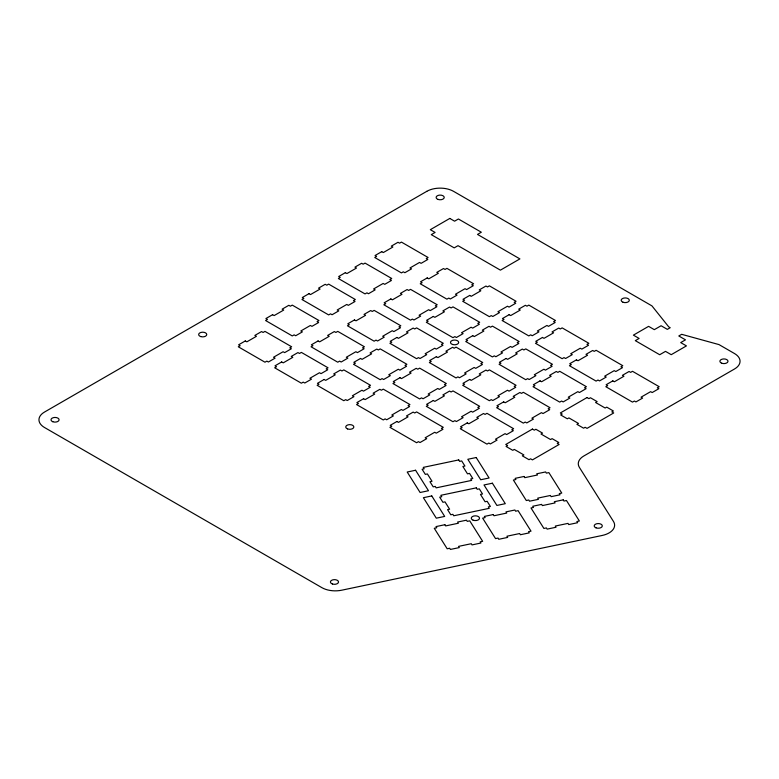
<?xml version="1.0" encoding="UTF-8"?>
<svg xmlns="http://www.w3.org/2000/svg" width="779" height="779" viewBox="0 0 779 779"><rect width="100%" height="100%" fill="white"/><g stroke="black" fill="none" stroke-linecap="round" stroke-linejoin="round"><path stroke-width="1.17" d="M426.795 191.332L44.491 412.062A18.91 10.916 0 0 0 44.491 427.496L321.893 587.658A18.91 10.916 0 0 0 341.738 590.2L602.177 535.465A18.91 10.916 0 0 0 613.482 521.472L579.42 467.449A18.91 10.916 0 0 1 583.812 455.997L734.509 368.993A18.91 10.916 0 0 0 734.509 353.549L719.017 344.6L681.674 334.318L678.801 335.973L685.491 339.839L680.71 342.594L686.435 345.895L671.235 354.679L665.509 351.368L659.696 354.727L635.304 340.637L639.121 338.437L633.395 335.136L648.605 326.352L654.321 329.663L661.089 325.749L667.34 329.361L670.213 327.706L668.703 326.839L651.955 305.894L453.544 191.332A18.91 10.916 0 0 0 426.795 191.332M272.582 314.687L265.902 318.543L267.45 319.439L265.581 320.52L292.261 335.934L294.141 334.853L295.689 335.749L302.379 331.883L300.821 330.987L310.393 325.466L311.941 326.362L318.63 322.506L317.072 321.61L318.952 320.52L292.261 305.115L290.392 306.196L288.834 305.3L282.154 309.166L283.702 310.061L274.14 315.583L272.582 314.687M308.971 293.673L302.291 297.539L303.839 298.435L301.97 299.516L328.65 314.92L330.53 313.84L332.078 314.735L338.768 310.879L337.21 309.984L346.782 304.453L348.33 305.349L355.02 301.492L353.462 300.597L355.341 299.516L328.65 284.111L326.781 285.192L325.223 284.296L318.543 288.152L320.091 289.048L310.529 294.569L308.971 293.673M345.36 272.669L338.68 276.526L340.228 277.421L338.359 278.502L365.039 293.917L366.919 292.826L368.467 293.732L375.157 289.866L373.599 288.97L383.171 283.449L384.719 284.345L391.409 280.479L389.86 279.583L391.73 278.502L365.039 263.098L363.17 264.178L361.622 263.283L354.932 267.139L356.48 268.044L346.918 273.565L345.36 272.669M381.749 251.656L375.059 255.522L376.617 256.418L374.738 257.498L401.428 272.903L403.298 271.822L404.856 272.718L411.536 268.862L409.988 267.966L419.55 262.435L421.108 263.341L427.798 259.475L426.24 258.579L428.109 257.498L401.428 242.094L399.559 243.175L398.001 242.279L391.321 246.135L392.869 247.031L383.297 252.562L381.749 251.656M449.804 218.432L430.32 229.688L435.091 232.444L431.274 234.645L454.196 247.878L458.023 245.677L500.41 270.147L519.895 258.901L477.508 234.421L481.325 232.22L458.403 218.987L454.585 221.187L449.804 218.432M245.288 340.949L238.608 344.805L240.156 345.701L238.286 346.782L264.967 362.196L266.846 361.115L268.395 362.011L275.084 358.145L273.526 357.249L283.098 351.728L284.647 352.624L291.336 348.768L289.788 347.862L291.658 346.782L264.967 331.377L263.098 332.458L261.549 331.562L254.86 335.428L256.408 336.324L246.846 341.845L245.288 340.949M281.677 361.962L274.997 365.818L276.545 366.714L274.675 367.795L301.356 383.2L303.235 382.119L304.784 383.015L311.473 379.159L309.915 378.263L319.487 372.732L321.036 373.638L327.725 369.772L326.177 368.876L328.047 367.795L301.356 352.39L299.487 353.471L297.938 352.575L291.249 356.431L292.797 357.327L283.235 362.858L281.677 361.962M318.075 340.949L311.386 344.805L312.934 345.701L311.064 346.782L337.755 362.196L339.625 361.115L341.173 362.011L347.862 358.145L346.304 357.249L355.876 351.728L357.434 352.624L364.114 348.768L362.566 347.862L364.436 346.782L337.755 331.377L335.876 332.458L334.327 331.562L327.638 335.428L329.196 336.324L319.624 341.845L318.075 340.949M354.464 319.935L347.775 323.801L349.323 324.697L347.453 325.778L374.144 341.183L376.014 340.102L377.562 340.998L384.251 337.141L382.703 336.246L392.265 330.715L393.823 331.611L400.503 327.755L398.955 326.859L400.825 325.778L374.144 310.373L372.265 311.454L370.716 310.558L364.027 314.414L365.585 315.31L356.013 320.831L354.464 319.935M390.854 298.932L384.164 302.788L385.722 303.683L383.843 304.764L410.533 320.169L412.403 319.088L413.951 319.994L420.641 316.128L419.092 315.232L428.654 309.711L430.212 310.607L436.892 306.741L435.344 305.845L437.214 304.764L410.533 289.36L408.654 290.44L407.105 289.545L400.416 293.401L401.974 294.306L392.402 299.827L390.854 298.932M427.233 277.918L420.553 281.784L422.101 282.68L420.232 283.76L446.912 299.165L448.792 298.084L450.34 298.98L457.03 295.124L455.472 294.228L465.044 288.697L466.592 289.593L473.281 285.737L471.723 284.841L473.603 283.76L446.912 268.356L445.043 269.437L443.485 268.541L436.805 272.397L438.353 273.293L428.791 278.824L427.233 277.918M324.132 379.461L317.452 383.326L319.001 384.222L317.131 385.303L343.812 400.708L345.691 399.627L347.239 400.523L353.929 396.667L352.371 395.771L361.943 390.24L363.491 391.146L370.181 387.28L368.633 386.384L370.502 385.303L343.812 369.898L341.942 370.979L340.394 370.083L333.704 373.939L335.252 374.835L325.69 380.366L324.132 379.461M360.521 358.457L353.841 362.313L355.39 363.209L353.52 364.29L380.201 379.704L382.08 378.623L383.628 379.519L390.318 375.653L388.76 374.757L398.332 369.236L399.88 370.132L406.57 366.276L405.022 365.37L406.891 364.29L380.201 348.885L378.331 349.966L376.783 349.07L370.093 352.936L371.641 353.832L362.079 359.353L360.521 358.457M396.92 337.443L390.23 341.309L391.779 342.205L389.909 343.286L416.599 358.691L418.469 357.61L420.017 358.506L426.707 354.649L425.159 353.754L434.721 348.223L436.279 349.119L442.959 345.263L441.411 344.367L443.28 343.286L416.599 327.881L414.72 328.962L413.172 328.066L406.482 331.922L408.04 332.818L398.468 338.339L396.92 337.443M433.309 316.44L426.619 320.296L428.168 321.191L426.298 322.272L452.988 337.677L454.858 336.596L456.406 337.492L463.096 333.636L461.548 332.74L471.11 327.219L472.668 328.115L479.348 324.249L477.8 323.353L479.669 322.272L452.988 306.868L451.109 307.948L449.561 307.053L442.871 310.909L444.429 311.804L434.857 317.335L433.309 316.44M469.698 295.426L463.008 299.292L464.566 300.188L462.687 301.269L489.378 316.673L491.247 315.592L492.795 316.488L499.485 312.622L497.937 311.727L507.499 306.205L509.057 307.101L515.737 303.245L514.189 302.349L516.058 301.269L489.378 285.854L487.498 286.935L485.95 286.039L479.26 289.905L480.818 290.801L471.246 296.322L469.698 295.426M363.579 398.712L356.889 402.577L358.447 403.473L356.568 404.554L383.258 419.959L385.128 418.878L386.686 419.774L393.366 415.908L391.818 415.012L401.38 409.491L402.938 410.387L409.627 406.531L408.069 405.635L409.939 404.554L383.258 389.14L381.389 390.221L379.831 389.325L373.141 393.191L374.699 394.086L365.127 399.608L363.579 398.712M399.968 377.708L393.278 381.564L394.836 382.46L392.957 383.541L419.647 398.945L421.517 397.865L423.075 398.76L429.755 394.904L428.207 394.008L437.779 388.487L439.327 389.383L446.016 385.517L444.458 384.622L446.328 383.541L419.647 368.136L417.778 369.217L416.22 368.321L409.54 372.177L411.088 373.073L401.516 378.604L399.968 377.708M436.357 356.694L429.667 360.55L431.225 361.446L429.356 362.527L456.036 377.942L457.906 376.861L459.464 377.757L466.144 373.891L464.596 372.995L474.168 367.474L475.716 368.37L482.405 364.514L480.847 363.618L482.727 362.527L456.036 347.122L454.167 348.203L452.609 347.307L445.929 351.173L447.477 352.069L437.905 357.59L436.357 356.694M472.746 335.681L466.056 339.547L467.614 340.442L465.745 341.523L492.425 356.928L494.295 355.847L495.853 356.743L502.543 352.887L500.985 351.991L510.557 346.46L512.105 347.356L518.795 343.5L517.237 342.604L519.116 341.523L492.425 326.119L490.556 327.199L488.998 326.304L482.318 330.16L483.866 331.056L474.304 336.577L472.746 335.681M509.135 314.677L502.455 318.533L504.003 319.429L502.134 320.51L528.814 335.924L530.694 334.834L532.242 335.739L538.932 331.873L537.374 330.978L546.946 325.456L548.494 326.352L555.184 322.487L553.626 321.591L555.505 320.51L528.814 305.105L526.945 306.186L525.387 305.29L518.707 309.146L520.255 310.052L510.693 315.573L509.135 314.677M396.92 421.488L390.23 425.344L391.779 426.24L389.909 427.32L416.599 442.725L418.469 441.644L420.017 442.54L426.707 438.684L425.159 437.788L434.721 432.267L436.279 433.163L442.959 429.297L441.411 428.401L443.28 427.32L416.599 411.916L414.72 412.997L413.172 412.101L406.482 415.957L408.04 416.853L398.468 422.384L396.92 421.488M433.309 400.474L426.619 404.33L428.168 405.236L426.298 406.317L452.988 421.721L454.858 420.641L456.406 421.536L463.096 417.671L461.548 416.775L471.11 411.254L472.668 412.149L479.348 408.293L477.8 407.398L479.669 406.317L452.988 390.902L451.109 391.983L449.561 391.087L442.871 394.953L444.429 395.849L434.857 401.37L433.309 400.474M469.698 379.461L463.008 383.326L464.566 384.222L462.687 385.303L489.378 400.708L491.247 399.627L492.795 400.523L499.485 396.667L497.937 395.771L507.499 390.24L509.057 391.146L515.737 387.28L514.189 386.384L516.058 385.303L489.378 369.898L487.498 370.979L485.95 370.083L479.26 373.939L480.818 374.835L471.246 380.366L469.698 379.461M506.087 358.457L499.397 362.313L500.955 363.209L499.076 364.29L525.767 379.704L527.636 378.623L529.194 379.519L535.874 375.653L534.326 374.757L543.888 369.236L545.446 370.132L552.126 366.276L550.578 365.37L552.447 364.29L525.767 348.885L523.887 349.966L522.339 349.07L515.649 352.936L517.207 353.832L507.635 359.353L506.087 358.457M542.476 337.443L535.786 341.309L537.344 342.205L535.465 343.286L562.156 358.691L564.025 357.61L565.583 358.506L572.263 354.649L570.715 353.754L580.277 348.223L581.835 349.119L588.525 345.263L586.967 344.367L588.836 343.286L562.156 327.881L560.286 328.962L558.728 328.066L552.038 331.922L553.596 332.818L544.024 338.339L542.476 337.443M467.273 422.88L460.584 426.746L462.132 427.642L460.262 428.723L486.953 444.127L488.822 443.047L490.371 443.942L497.06 440.086L495.512 439.19L505.074 433.66L506.632 434.565L513.312 430.699L511.764 429.804L513.634 428.723L486.953 413.318L485.074 414.399L483.525 413.503L476.836 417.359L478.394 418.255L468.822 423.786L467.273 422.88M503.662 401.876L496.973 405.732L498.521 406.628L496.651 407.709L523.342 423.124L525.212 422.043L526.76 422.939L533.449 419.073L531.901 418.177L541.463 412.656L543.021 413.552L549.701 409.696L548.153 408.79L550.023 407.709L523.342 392.304L521.463 393.385L519.914 392.489L513.225 396.355L514.783 397.251L505.211 402.772L503.662 401.876M540.051 380.863L533.362 384.729L534.92 385.624L533.04 386.705L559.731 402.11L561.601 401.029L563.159 401.925L569.839 398.069L568.29 397.173L577.852 391.642L579.41 392.538L586.09 388.682L584.542 387.786L586.412 386.705L559.731 371.301L557.852 372.381L556.303 371.486L549.614 375.342L551.172 376.238L541.6 381.759L540.051 380.863M576.431 359.859L569.751 363.715L571.299 364.621L569.43 365.702L596.11 381.106L597.99 380.025L599.538 380.921L606.228 377.055L604.67 376.16L614.241 370.638L615.79 371.534L622.479 367.678L620.931 366.782L622.801 365.702L596.11 350.287L594.241 351.368L592.692 350.472L586.003 354.338L587.551 355.234L577.989 360.755L576.431 359.859M612.82 380.873L606.14 384.729L607.688 385.624L605.819 386.705L632.499 402.11L634.379 401.029L635.927 401.925L642.617 398.069L641.059 397.173L650.631 391.652L652.179 392.548L658.868 388.682L657.32 387.786L659.19 386.705L632.499 371.301L630.63 372.381L629.081 371.486L622.392 375.342L623.94 376.238L614.378 381.768L612.82 380.873M532.437 429.073L505.746 444.478L507.626 445.559L506.068 446.455L512.757 450.32L514.306 449.425L523.878 454.946L522.329 455.842L529.009 459.698L530.567 458.802L532.437 459.883L559.118 444.478L557.248 443.397L558.806 442.501L552.116 438.645L550.558 439.541L540.996 434.01L542.544 433.114L535.864 429.258L534.306 430.154L532.437 429.073M587.025 397.563L560.335 412.967L562.204 414.048L560.656 414.944L567.346 418.8L568.894 417.904L578.466 423.435L576.908 424.331L583.598 428.187L585.146 427.291L587.025 428.372L613.706 412.967L611.836 411.887L613.385 410.991L606.705 407.125L605.147 408.021L595.584 402.5L597.133 401.604L590.443 397.748L588.895 398.644L587.025 397.563M458.724 459.922L423.26 467.381L424.166 468.812L422.101 469.25L425.334 474.382L427.398 473.944L432.024 481.286L429.959 481.724L433.202 486.846L435.257 486.417L436.162 487.858L471.636 480.4L470.72 478.968L472.785 478.53L469.552 473.398L467.488 473.836L462.862 466.494L464.927 466.056L461.694 460.934L459.629 461.363L458.724 459.922M415.577 470.253L407.203 472.016L420.105 492.494L428.489 490.731L415.577 470.253M476.193 457.526L467.809 459.279L480.721 479.757L489.095 477.994L476.193 457.526M492.386 483.204L484.002 484.966L496.905 505.444L505.289 503.682L492.386 483.204M524.014 476.475L515.133 478.345L515.883 479.533L513.39 480.049L526.302 500.527L528.785 500.011L529.535 501.199L538.425 499.329L537.676 498.141L550.393 495.473L551.143 496.661L560.023 494.792L559.273 493.604L561.766 493.078L548.864 472.6L546.371 473.126L545.621 471.938L536.731 473.798L537.481 474.995L524.773 477.663L524.014 476.475M431.77 495.941L423.387 497.703L436.298 518.181L444.682 516.419L431.77 495.941M476.32 487.849L440.856 495.298L441.761 496.739L439.697 497.168L442.93 502.299L444.994 501.871L449.619 509.203L447.565 509.641L450.798 514.773L452.862 514.335L453.758 515.776L489.231 508.327L488.326 506.886L490.381 506.457L487.148 501.316L485.093 501.754L480.458 494.412L482.522 493.983L479.289 488.852L477.225 489.29L476.32 487.849M563.217 499.855L554.336 501.715L555.086 502.913L542.369 505.581L541.619 504.393L532.739 506.262L533.488 507.45L530.996 507.966L543.898 528.444L546.391 527.928L547.14 529.116L556.031 527.247L555.281 526.059L567.988 523.391L568.748 524.579L577.629 522.709L576.879 521.521L579.372 520.995L566.46 500.517L563.977 501.043L563.217 499.855M444.897 524.715L436.016 526.585L436.766 527.773L434.273 528.298L447.185 548.776L449.668 548.25L450.428 549.438L459.308 547.579L458.558 546.381L471.276 543.713L472.025 544.901L480.906 543.031L480.156 541.843L482.649 541.327L469.747 520.849L467.254 521.365L466.504 520.177L457.614 522.047L458.364 523.235L445.656 525.903L444.897 524.715M493.263 514.549L484.382 516.419L485.132 517.616L482.639 518.132L495.551 538.61L498.034 538.085L498.784 539.282L507.674 537.413L506.925 536.225L519.632 533.547L520.391 534.735L529.272 532.875L528.522 531.677L531.015 531.161L518.113 510.683L515.62 511.209L514.87 510.011L505.98 511.881L506.73 513.069L494.022 515.747L493.263 514.549M473.106 520.177A4.119 2.376 0 0 0 479.504 518.356A4.119 2.376 0 0 0 473.574 516.068A4.119 2.376 0 0 0 473.106 520.177M452.521 344.474A4.119 2.376 0 0 0 458.695 342.419A4.119 2.376 0 0 0 452.521 340.365A4.119 2.376 0 0 0 452.521 344.474M622.996 302.223A4.051 2.337 0 0 0 629.296 300.431A4.051 2.337 0 0 0 623.453 298.172A4.051 2.337 0 0 0 622.996 302.223M721.685 363.209A4.051 2.337 0 0 0 727.985 361.417A4.051 2.337 0 0 0 722.152 359.168A4.051 2.337 0 0 0 721.685 363.209M596.003 527.841A4.051 2.337 0 0 0 602.303 526.049A4.051 2.337 0 0 0 596.471 523.8A4.051 2.337 0 0 0 596.003 527.841M347.541 428.908A4.051 2.337 0 0 0 353.832 427.116A4.051 2.337 0 0 0 347.999 424.867A4.051 2.337 0 0 0 347.541 428.908M200.67 336.557A4.051 2.337 0 0 0 206.756 334.532A4.051 2.337 0 0 0 200.67 332.506A4.051 2.337 0 0 0 200.67 336.557M438.149 199.453A4.051 2.337 0 0 0 444.225 197.428A4.051 2.337 0 0 0 438.149 195.402A4.051 2.337 0 0 0 438.149 199.453M52.797 421.721A4.051 2.337 0 0 0 59.087 419.93A4.051 2.337 0 0 0 53.254 417.68A4.051 2.337 0 0 0 52.797 421.721M332.458 584.007A4.051 2.337 0 0 0 338.534 581.981A4.051 2.337 0 0 0 332.458 579.946A4.051 2.337 0 0 0 332.458 584.007"/></g></svg>
